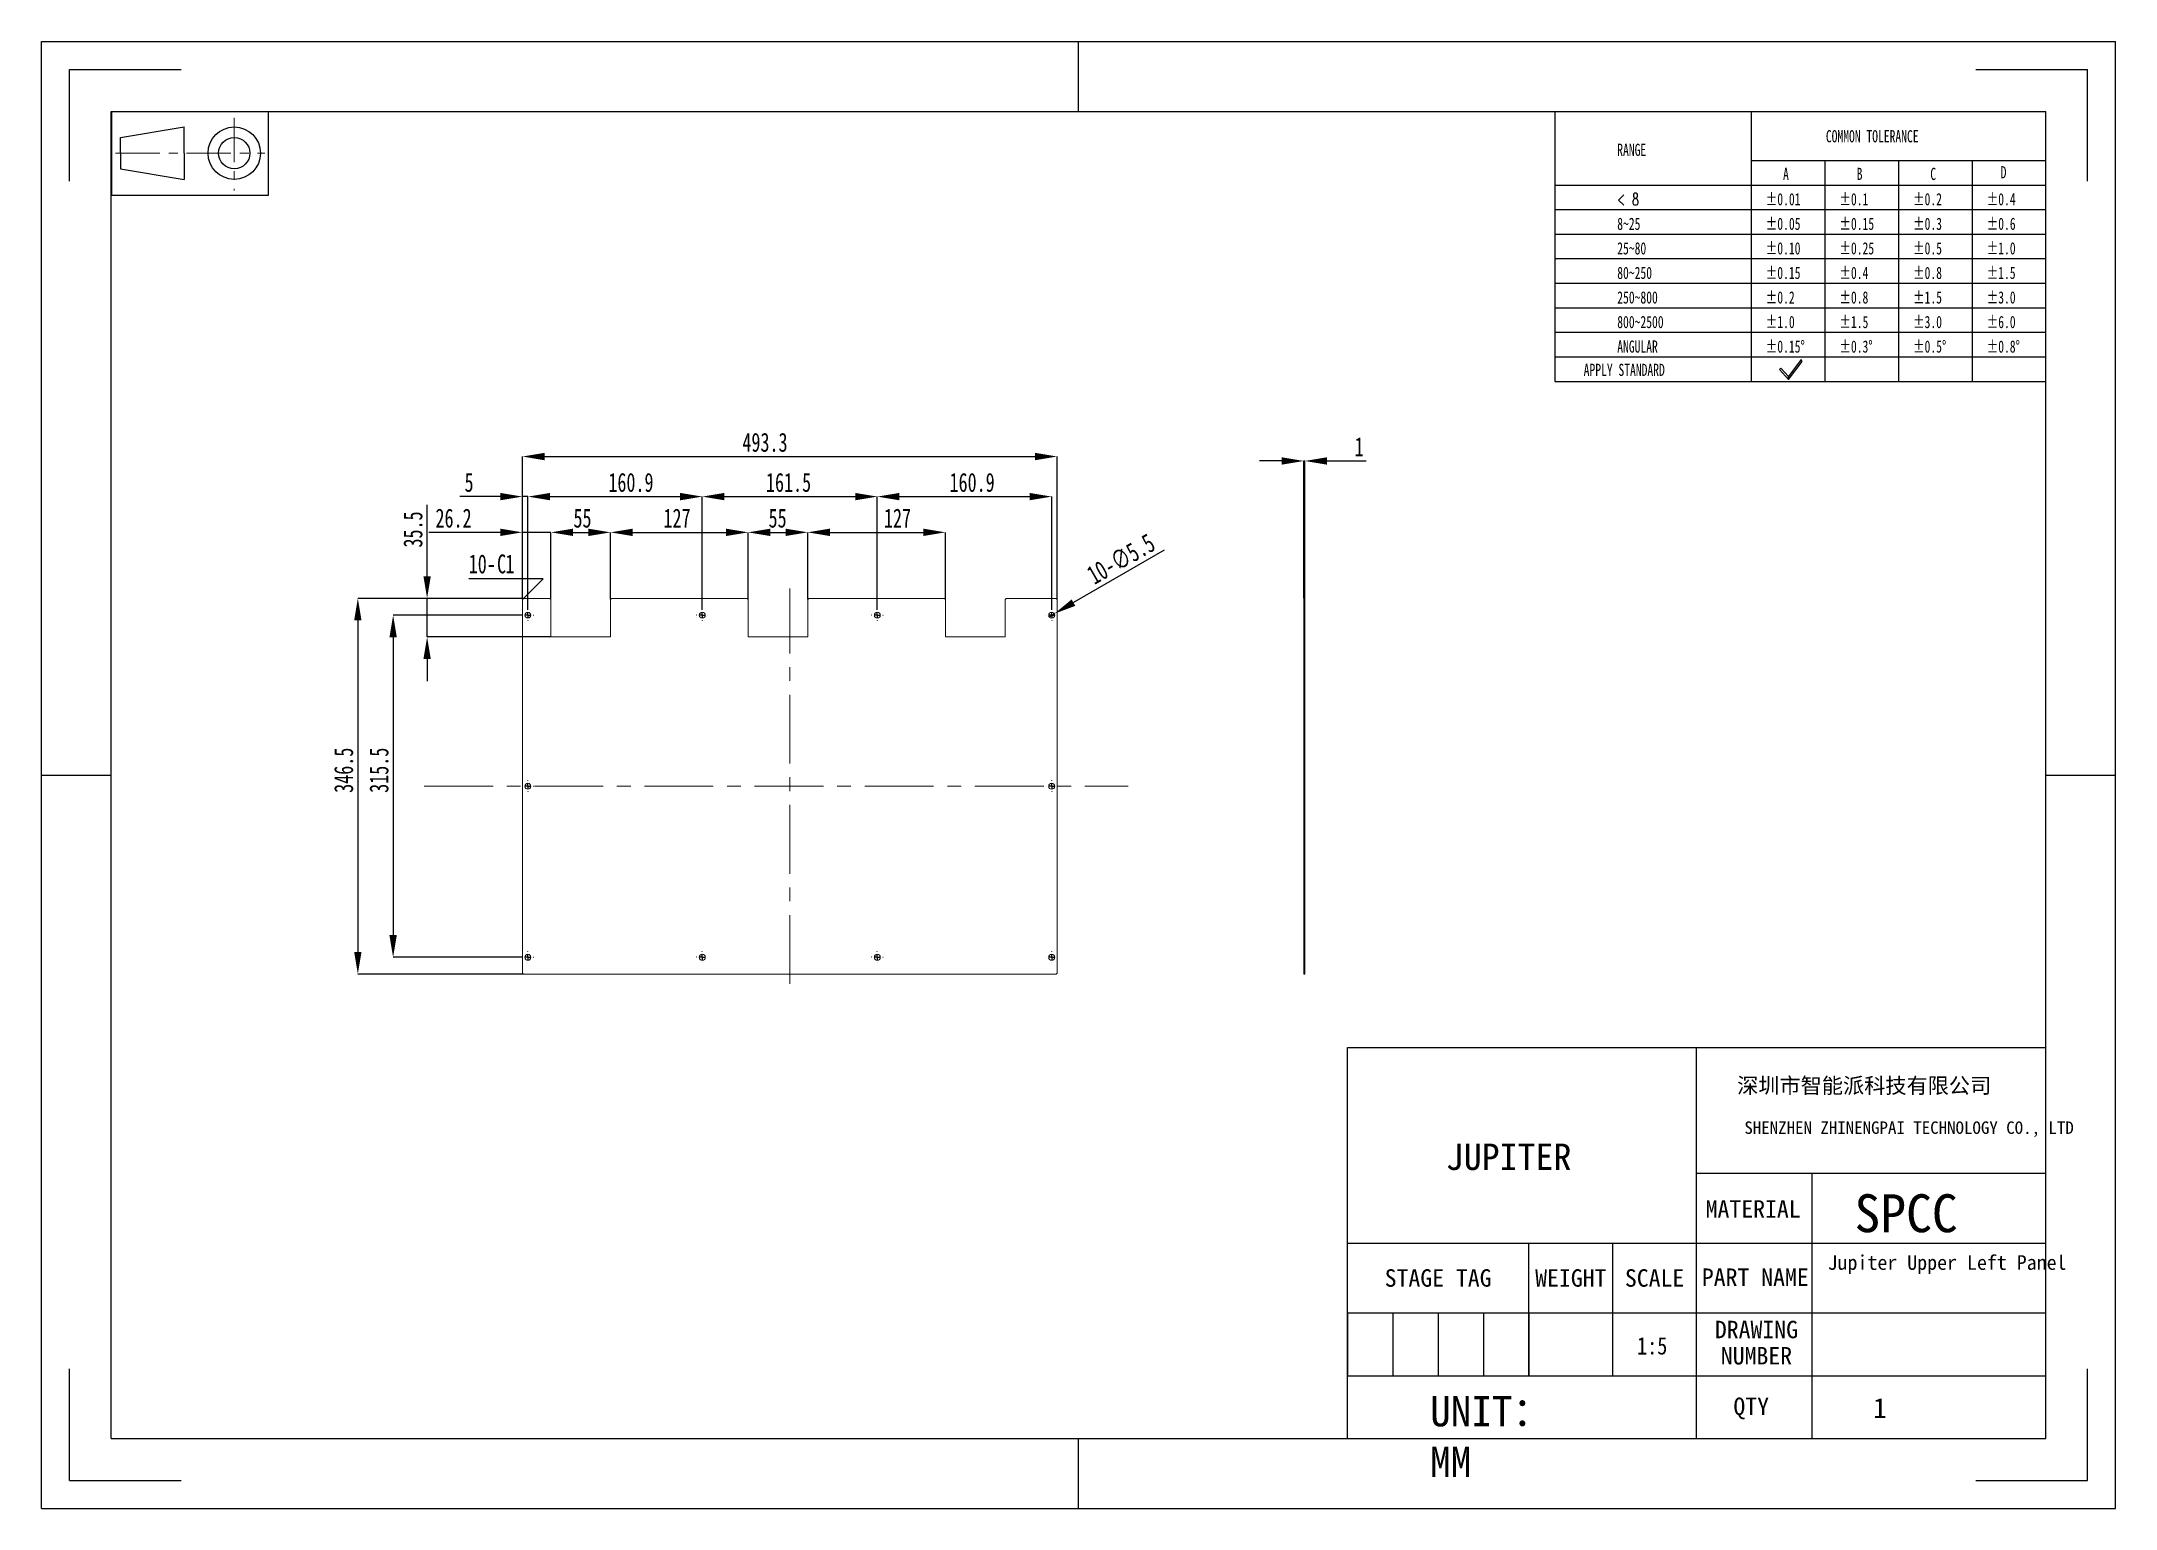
# Model space of a CAD drawing. Header units: millimetres. Extents: x 331 to 714, y 12 to 283.
import ezdxf

# ---------------------------------------------------------------- set-up
doc = ezdxf.new("R2010")
doc.units = ezdxf.units.MM
doc.header["$PDSIZE"] = -1
doc.linetypes.add('CENTER', pattern=[10.16, 6.35, -1.27, 1.27, -1.27])
doc.linetypes.add('CENTERX2', pattern=[20.32, 12.7, -2.54, 2.54, -2.54])
doc.layers.add('DEFAULT_1', color=7, linetype='CENTER', lineweight=18)
doc.layers.add('尺寸线层', color=3, linetype='Continuous', lineweight=18)
doc.layers.add('图框', color=7, linetype='Continuous')
doc.styles.add('SLDTEXTSTYLE4', font='TXT', dxfattribs={"width": 0.7})
doc.styles.add('SLDTEXTSTYLE5', font='TXT', dxfattribs={"width": 0.642857, "bigfont": 'bigfont'})
doc.styles.add('TEXTSTYLE_2', font='')
doc.styles.add('TEXTSTYLE_3', font='')
doc.styles.get('TEXTSTYLE_2').set_extended_font_data('宋体')
doc.styles.get('TEXTSTYLE_3').set_extended_font_data('宋体')
doc.dimstyles.new('SLDDIMSTYLE0', dxfattribs={"dimtxt": 3.5, "dimasz": 4.08, "dimexe": 0, "dimexo": 0.0625, "dimgap": 0.875, "dimtad": 2, "dimdec": 1, "dimlfac": 5, "dimrnd": 1e-09, "dimzin": 12, "dimdsep": 46, "dimtxsty": 'SLDTEXTSTYLE4', "dimsah": 1, "dimcen": 0.09, "dimadec": 0, "dimazin": 3, "dimtfac": 1, "dimtdec": 1, "dimtofl": 0, "dimtmove": 0, "dimatfit": 3, "dimfxl": 1, "dimfrac": 2, "dimtolj": 1, "dimtzin": 12, "dimarcsym": 0})
doc.dimstyles.new('SLDDIMSTYLE1', dxfattribs={"dimtxt": 3.5, "dimasz": 4.08, "dimexe": 0, "dimexo": 0.0625, "dimgap": 0.875, "dimtad": 2, "dimdec": 1, "dimlfac": 5, "dimrnd": 1e-09, "dimzin": 12, "dimdsep": 46, "dimtxsty": 'SLDTEXTSTYLE4', "dimsah": 1, "dimcen": 0.09, "dimadec": 0, "dimazin": 3, "dimtfac": 1, "dimtdec": 1, "dimtmove": 0, "dimatfit": 0, "dimfxl": 1, "dimfrac": 2, "dimtolj": 1, "dimtzin": 12, "dimarcsym": 0})
doc.dimstyles.new('SLDDIMSTYLE2', dxfattribs={"dimtxt": 3.5, "dimasz": 4.08, "dimexe": 0, "dimexo": 0.0625, "dimgap": 0.875, "dimtad": 2, "dimdec": 1, "dimlfac": 5, "dimrnd": 1e-09, "dimzin": 12, "dimdsep": 46, "dimtxsty": 'SLDTEXTSTYLE4', "dimblk1": 'NONE', "dimsah": 1, "dimcen": 0, "dimadec": 0, "dimazin": 3, "dimtfac": 1, "dimtdec": 1, "dimtmove": 0, "dimatfit": 3, "dimldrblk": 'NONE', "dimfxl": 1, "dimfrac": 2, "dimtolj": 1, "dimtzin": 12, "dimarcsym": 0})

# ---------------------------------------------------------------- blocks, each defined once
blk = doc.blocks.new('_D')
at = {"layer": 'Defpoints', "color": 0, "transparency": 16777216}
for p in [(518.35, 206.31), (419.69, 179.95), (518.35, 179.95)]:
    blk.add_point(p, dxfattribs=at)
at = {"layer": '图框', "color": 0, "lineweight": -2, "transparency": 16777216}
for p, q in [((419.69, 180.01), (419.69, 206.31)), ((423.77, 206.31), (514.27, 206.31)), ((518.35, 180.01), (518.35, 206.31))]:
    blk.add_line(p, q, dxfattribs=at)
at = {"layer": '图框', "color": 0, "transparency": 16777216}
for points in [[(423.77, 206.99), (423.77, 205.63), (419.69, 206.31)], [(514.27, 206.99), (514.27, 205.63), (518.35, 206.31)]]:
    blk.add_solid(points, dxfattribs=at)
at = {"layer": '图框', "color": 0, "transparency": 16777216, "insert": (464.44, 210.69), "char_height": 3.5, "attachment_point": 2, "style": 'SLDTEXTSTYLE4'}
blk.add_mtext('\\A1;493.3', dxfattribs=at)
blk = doc.blocks.new('_D_1')
at = {"layer": 'Defpoints', "color": 0, "transparency": 16777216}
for p in [(419.89, 180.15), (389.32, 110.85), (419.89, 110.85)]:
    blk.add_point(p, dxfattribs=at)
at = {"layer": '图框', "color": 0, "lineweight": -2, "transparency": 16777216}
for p, q in [((419.83, 180.15), (389.32, 180.15)), ((389.32, 176.07), (389.32, 114.93)), ((419.83, 110.85), (389.32, 110.85))]:
    blk.add_line(p, q, dxfattribs=at)
at = {"layer": '图框', "color": 0, "transparency": 16777216}
for points in [[(388.64, 176.07), (390, 176.07), (389.32, 180.15)], [(388.64, 114.93), (390, 114.93), (389.32, 110.85)]]:
    blk.add_solid(points, dxfattribs=at)
at = {"layer": '图框', "color": 0, "transparency": 16777216, "insert": (384.94, 148.45), "char_height": 3.5, "attachment_point": 2, "rotation": 90, "style": 'SLDTEXTSTYLE4'}
blk.add_mtext('\\A1;346.5', dxfattribs=at)
blk = doc.blocks.new('_D_2')
at = {"layer": 'Defpoints', "color": 0, "transparency": 16777216}
for p in [(424.94, 192.33), (419.69, 179.95), (424.94, 179.95)]:
    blk.add_point(p, dxfattribs=at)
at = {"layer": '图框', "color": 0, "lineweight": -2, "transparency": 16777216}
for p, q in [((415.61, 192.33), (402.43, 192.33)), ((419.69, 180.01), (419.69, 192.33)), ((424.94, 192.33), (419.69, 192.33)), ((424.94, 180.01), (424.94, 192.33)), ((429.02, 192.33), (433.1, 192.33))]:
    blk.add_line(p, q, dxfattribs=at)
at = {"layer": '图框', "color": 0, "transparency": 16777216}
for points in [[(415.61, 193.01), (415.61, 191.65), (419.69, 192.33)], [(429.02, 193.01), (429.02, 191.65), (424.94, 192.33)]]:
    blk.add_solid(points, dxfattribs=at)
at = {"layer": '图框', "color": 0, "transparency": 16777216, "insert": (406.98, 196.71), "char_height": 3.5, "attachment_point": 2, "style": 'SLDTEXTSTYLE4'}
blk.add_mtext('\\A1;26.2', dxfattribs=at)
blk = doc.blocks.new('_D_3')
at = {"layer": 'Defpoints', "color": 0, "transparency": 16777216}
for p in [(435.94, 192.33), (424.94, 179.95), (435.94, 179.95)]:
    blk.add_point(p, dxfattribs=at)
at = {"layer": '图框', "color": 0, "lineweight": -2, "transparency": 16777216}
for p, q in [((424.94, 180.01), (424.94, 192.33)), ((429.02, 192.33), (431.86, 192.33)), ((435.94, 180.01), (435.94, 192.33))]:
    blk.add_line(p, q, dxfattribs=at)
at = {"layer": '图框', "color": 0, "transparency": 16777216}
for points in [[(429.02, 193.01), (429.02, 191.65), (424.94, 192.33)], [(431.86, 193.01), (431.86, 191.65), (435.94, 192.33)]]:
    blk.add_solid(points, dxfattribs=at)
at = {"layer": '图框', "color": 0, "transparency": 16777216, "insert": (430.77, 196.71), "char_height": 3.5, "attachment_point": 2, "style": 'SLDTEXTSTYLE4'}
blk.add_mtext('\\A1;55', dxfattribs=at)
blk = doc.blocks.new('_D_4')
at = {"layer": 'Defpoints', "color": 0, "transparency": 16777216}
for p in [(461.34, 192.33), (435.94, 179.95), (461.34, 179.95)]:
    blk.add_point(p, dxfattribs=at)
at = {"layer": '图框', "color": 0, "lineweight": -2, "transparency": 16777216}
for p, q in [((435.94, 180.01), (435.94, 192.33)), ((440.02, 192.33), (457.26, 192.33)), ((461.34, 180.01), (461.34, 192.33))]:
    blk.add_line(p, q, dxfattribs=at)
at = {"layer": '图框', "color": 0, "transparency": 16777216}
for points in [[(440.02, 193.01), (440.02, 191.65), (435.94, 192.33)], [(457.26, 193.01), (457.26, 191.65), (461.34, 192.33)]]:
    blk.add_solid(points, dxfattribs=at)
at = {"layer": '图框', "color": 0, "transparency": 16777216, "insert": (448.21, 196.71), "char_height": 3.5, "attachment_point": 2, "style": 'SLDTEXTSTYLE4'}
blk.add_mtext('\\A1;127', dxfattribs=at)
blk = doc.blocks.new('_D_5')
at = {"layer": 'Defpoints', "color": 0, "transparency": 16777216}
for p in [(472.34, 192.33), (461.34, 179.95), (472.34, 179.95)]:
    blk.add_point(p, dxfattribs=at)
at = {"layer": '图框', "color": 0, "lineweight": -2, "transparency": 16777216}
for p, q in [((461.34, 180.01), (461.34, 192.33)), ((465.42, 192.33), (468.26, 192.33)), ((472.34, 180.01), (472.34, 192.33))]:
    blk.add_line(p, q, dxfattribs=at)
at = {"layer": '图框', "color": 0, "transparency": 16777216}
for points in [[(465.42, 193.01), (465.42, 191.65), (461.34, 192.33)], [(468.26, 193.01), (468.26, 191.65), (472.34, 192.33)]]:
    blk.add_solid(points, dxfattribs=at)
at = {"layer": '图框', "color": 0, "transparency": 16777216, "insert": (466.77, 196.71), "char_height": 3.5, "attachment_point": 2, "style": 'SLDTEXTSTYLE4'}
blk.add_mtext('\\A1;55', dxfattribs=at)
blk = doc.blocks.new('_D_6')
at = {"layer": 'Defpoints', "color": 0, "transparency": 16777216}
for p in [(497.74, 192.33), (472.34, 179.95), (497.74, 179.95)]:
    blk.add_point(p, dxfattribs=at)
at = {"layer": '图框', "color": 0, "lineweight": -2, "transparency": 16777216}
for p, q in [((472.34, 180.01), (472.34, 192.33)), ((476.42, 192.33), (493.66, 192.33)), ((497.74, 180.01), (497.74, 192.33))]:
    blk.add_line(p, q, dxfattribs=at)
at = {"layer": '图框', "color": 0, "transparency": 16777216}
for points in [[(476.42, 193.01), (476.42, 191.65), (472.34, 192.33)], [(493.66, 193.01), (493.66, 191.65), (497.74, 192.33)]]:
    blk.add_solid(points, dxfattribs=at)
at = {"layer": '图框', "color": 0, "transparency": 16777216, "insert": (488.89, 196.71), "char_height": 3.5, "attachment_point": 2, "style": 'SLDTEXTSTYLE4'}
blk.add_mtext('\\A1;127', dxfattribs=at)
blk = doc.blocks.new('SW_CHAMFER_DIMENSION_0')
at = {"layer": '图框', "color": 0}
for p, q in [((13.71, 0), (0, 0)), ((10.12, -3.6), (13.71, 0))]:
    blk.add_line(p, q, dxfattribs=at)
at = {"layer": '图框', "color": 0, "char_height": 3.5, "attachment_point": 1, "style": 'SLDTEXTSTYLE4'}
for s, insert in [('10-', (0, 4.51)), ('C', (5.23, 4.51)), ('1', (6.77, 4.51))]:
    blk.add_mtext(s, dxfattribs=dict(at, insert=insert))
blk = doc.blocks.new('_D_7')
at = {"layer": 'Defpoints', "color": 0, "transparency": 16777216}
for p in [(402.1, 180.15), (419.89, 180.15), (424.94, 173.05)]:
    blk.add_point(p, dxfattribs=at)
at = {"layer": '图框', "color": 0, "lineweight": -2, "transparency": 16777216}
for p, q in [((402.1, 184.23), (402.1, 197.41)), ((419.83, 180.15), (402.1, 180.15)), ((402.1, 173.05), (402.1, 180.15)), ((424.88, 173.05), (402.1, 173.05)), ((402.1, 168.97), (402.1, 164.89))]:
    blk.add_line(p, q, dxfattribs=at)
at = {"layer": '图框', "color": 0, "transparency": 16777216}
for points in [[(401.42, 184.23), (402.78, 184.23), (402.1, 180.15)], [(401.42, 168.97), (402.78, 168.97), (402.1, 173.05)]]:
    blk.add_solid(points, dxfattribs=at)
at = {"layer": '图框', "color": 0, "transparency": 16777216, "insert": (397.72, 192.86), "char_height": 3.5, "attachment_point": 2, "rotation": 90, "style": 'SLDTEXTSTYLE4'}
blk.add_mtext('\\A1;35.5', dxfattribs=at)
blk = doc.blocks.new('_D_8')
at = {"layer": 'Defpoints', "color": 0, "transparency": 16777216}
for p in [(420.69, 198.92), (419.69, 179.95), (420.69, 178.1)]:
    blk.add_point(p, dxfattribs=at)
at = {"layer": '图框', "color": 0, "lineweight": -2, "transparency": 16777216}
for p, q in [((415.61, 198.92), (408.15, 198.92)), ((419.69, 180.01), (419.69, 198.92)), ((420.69, 198.92), (419.69, 198.92)), ((420.69, 178.16), (420.69, 198.92)), ((424.77, 198.92), (428.85, 198.92))]:
    blk.add_line(p, q, dxfattribs=at)
at = {"layer": '图框', "color": 0, "transparency": 16777216}
for points in [[(415.61, 199.6), (415.61, 198.24), (419.69, 198.92)], [(424.77, 199.6), (424.77, 198.24), (420.69, 198.92)]]:
    blk.add_solid(points, dxfattribs=at)
at = {"layer": '图框', "color": 0, "transparency": 16777216, "insert": (409.84, 203.3), "char_height": 3.5, "attachment_point": 2, "style": 'SLDTEXTSTYLE4'}
blk.add_mtext('\\A1;5', dxfattribs=at)
blk = doc.blocks.new('_D_9')
at = {"layer": 'Defpoints', "color": 0, "transparency": 16777216}
for p in [(452.87, 198.92), (420.69, 178.1), (452.87, 178.1)]:
    blk.add_point(p, dxfattribs=at)
at = {"layer": '图框', "color": 0, "lineweight": -2, "transparency": 16777216}
for p, q in [((420.69, 178.16), (420.69, 198.92)), ((424.77, 198.92), (448.79, 198.92)), ((452.87, 178.16), (452.87, 198.92))]:
    blk.add_line(p, q, dxfattribs=at)
at = {"layer": '图框', "color": 0, "transparency": 16777216}
for points in [[(424.77, 199.6), (424.77, 198.24), (420.69, 198.92)], [(448.79, 199.6), (448.79, 198.24), (452.87, 198.92)]]:
    blk.add_solid(points, dxfattribs=at)
at = {"layer": '图框', "color": 0, "transparency": 16777216, "insert": (439.71, 203.3), "char_height": 3.5, "attachment_point": 2, "style": 'SLDTEXTSTYLE4'}
blk.add_mtext('\\A1;160.9', dxfattribs=at)
blk = doc.blocks.new('_D_10')
at = {"layer": 'Defpoints', "color": 0, "transparency": 16777216}
for p in [(485.17, 198.92), (452.87, 178.1), (485.17, 178.1)]:
    blk.add_point(p, dxfattribs=at)
at = {"layer": '图框', "color": 0, "lineweight": -2, "transparency": 16777216}
for p, q in [((452.87, 178.16), (452.87, 198.92)), ((456.95, 198.92), (481.09, 198.92)), ((485.17, 178.16), (485.17, 198.92))]:
    blk.add_line(p, q, dxfattribs=at)
at = {"layer": '图框', "color": 0, "transparency": 16777216}
for points in [[(456.95, 199.6), (456.95, 198.24), (452.87, 198.92)], [(481.09, 199.6), (481.09, 198.24), (485.17, 198.92)]]:
    blk.add_solid(points, dxfattribs=at)
at = {"layer": '图框', "color": 0, "transparency": 16777216, "insert": (468.79, 203.3), "char_height": 3.5, "attachment_point": 2, "style": 'SLDTEXTSTYLE4'}
blk.add_mtext('\\A1;161.5', dxfattribs=at)
blk = doc.blocks.new('_D_11')
at = {"layer": 'Defpoints', "color": 0, "transparency": 16777216}
for p in [(517.35, 198.92), (485.17, 178.1), (517.35, 178.1)]:
    blk.add_point(p, dxfattribs=at)
at = {"layer": '图框', "color": 0, "lineweight": -2, "transparency": 16777216}
for p, q in [((485.17, 178.16), (485.17, 198.92)), ((489.25, 198.92), (513.27, 198.92)), ((517.35, 178.16), (517.35, 198.92))]:
    blk.add_line(p, q, dxfattribs=at)
at = {"layer": '图框', "color": 0, "transparency": 16777216}
for points in [[(489.25, 199.6), (489.25, 198.24), (485.17, 198.92)], [(513.27, 199.6), (513.27, 198.24), (517.35, 198.92)]]:
    blk.add_solid(points, dxfattribs=at)
at = {"layer": '图框', "color": 0, "transparency": 16777216, "insert": (502.66, 203.3), "char_height": 3.5, "attachment_point": 2, "style": 'SLDTEXTSTYLE4'}
blk.add_mtext('\\A1;160.9', dxfattribs=at)
blk = doc.blocks.new('_D_12')
at = {"layer": 'Defpoints', "color": 0, "transparency": 16777216}
for p in [(419.64, 177.05), (395.83, 113.95), (419.64, 113.95)]:
    blk.add_point(p, dxfattribs=at)
at = {"layer": '图框', "color": 0, "lineweight": -2, "transparency": 16777216}
for p, q in [((419.58, 177.05), (395.83, 177.05)), ((395.83, 172.97), (395.83, 118.03)), ((419.58, 113.95), (395.83, 113.95))]:
    blk.add_line(p, q, dxfattribs=at)
at = {"layer": '图框', "color": 0, "transparency": 16777216}
for points in [[(395.15, 172.97), (396.51, 172.97), (395.83, 177.05)], [(395.15, 118.03), (396.51, 118.03), (395.83, 113.95)]]:
    blk.add_solid(points, dxfattribs=at)
at = {"layer": '图框', "color": 0, "transparency": 16777216, "insert": (391.46, 148.45), "char_height": 3.5, "attachment_point": 2, "rotation": 90, "style": 'SLDTEXTSTYLE4'}
blk.add_mtext('\\A1;315.5', dxfattribs=at)
blk = doc.blocks.new('_D_13')
at = {"layer": 'Defpoints', "color": 0, "transparency": 16777216}
for p in [(516.88, 176.77), (517.83, 177.32)]:
    blk.add_point(p, dxfattribs=at)
at = {"layer": '图框', "color": 0, "lineweight": -2, "transparency": 16777216}
for p, q in [((538.08, 189.02), (521.36, 179.36)), ((516.88, 176.77), (517.83, 177.32))]:
    blk.add_line(p, q, dxfattribs=at)
at = {"layer": '图框', "color": 0, "transparency": 16777216}
blk.add_solid([(521.02, 179.95), (521.7, 178.77), (517.83, 177.32)], dxfattribs=at)
at = {"layer": '图框', "color": 0, "transparency": 16777216, "insert": (523.47, 185.63), "char_height": 3.5, "attachment_point": 1, "rotation": 30, "style": 'SLDTEXTSTYLE4'}
blk.add_mtext('\\A1;10-∅5.5', dxfattribs=at)
blk = doc.blocks.new('_NONE')
blk = doc.blocks.new('SW_CENTERMARKSYMBOL_0')
at = {"layer": '图框', "color": 0}
for p, q in [((-1, 0), (-1.05, 0)), ((0, 0), (-0.5, 0)), ((0, 1), (0, 1.05)), ((0, 0), (0, 0.5)), ((0, 0), (0, -0.5)), ((0, 0), (0.5, 0)), ((1, 0), (1.05, 0)), ((0, -1), (0, -1.05))]:
    blk.add_line(p, q, dxfattribs=at)
blk = doc.blocks.new('SW_CENTERMARKSYMBOL_1')
at = {"layer": '图框', "color": 0}
for p, q in [((-1, 0), (-1.05, 0)), ((0, 0), (-0.5, 0)), ((0, 1), (0, 1.05)), ((0, 0), (0, 0.5)), ((0, 0), (0, -0.5)), ((0, 0), (0.5, 0)), ((1, 0), (1.05, 0)), ((0, -1), (0, -1.05))]:
    blk.add_line(p, q, dxfattribs=at)
blk = doc.blocks.new('SW_CENTERMARKSYMBOL_2')
at = {"layer": '图框', "color": 0}
for p, q in [((-1, 0), (-1.05, 0)), ((0, 0), (-0.5, 0)), ((0, 1), (0, 1.05)), ((0, 0), (0, 0.5)), ((0, 0), (0, -0.5)), ((0, 0), (0.5, 0)), ((1, 0), (1.05, 0)), ((0, -1), (0, -1.05))]:
    blk.add_line(p, q, dxfattribs=at)
blk = doc.blocks.new('SW_CENTERMARKSYMBOL_3')
at = {"layer": '图框', "color": 0}
for p, q in [((-1, 0), (-1.05, 0)), ((0, 0), (-0.5, 0)), ((0, 1), (0, 1.05)), ((0, 0), (0, 0.5)), ((0, 0), (0, -0.5)), ((0, 0), (0.5, 0)), ((1, 0), (1.05, 0)), ((0, -1), (0, -1.05))]:
    blk.add_line(p, q, dxfattribs=at)
blk = doc.blocks.new('SW_CENTERMARKSYMBOL_4')
at = {"layer": '图框', "color": 0}
for p, q in [((-1, 0), (-1.05, 0)), ((0, 0), (-0.5, 0)), ((0, 1), (0, 1.05)), ((0, 0), (0, 0.5)), ((0, 0), (0, -0.5)), ((0, 0), (0.5, 0)), ((1, 0), (1.05, 0)), ((0, -1), (0, -1.05))]:
    blk.add_line(p, q, dxfattribs=at)
blk = doc.blocks.new('SW_CENTERMARKSYMBOL_5')
at = {"layer": '图框', "color": 0}
for p, q in [((-1, 0), (-1.05, 0)), ((0, 0), (-0.5, 0)), ((0, 1), (0, 1.05)), ((0, 0), (0, 0.5)), ((0, 0), (0, -0.5)), ((0, 0), (0.5, 0)), ((1, 0), (1.05, 0)), ((0, -1), (0, -1.05))]:
    blk.add_line(p, q, dxfattribs=at)
blk = doc.blocks.new('SW_CENTERMARKSYMBOL_6')
at = {"layer": '图框', "color": 0}
for p, q in [((-1, 0), (-1.05, 0)), ((0, 0), (-0.5, 0)), ((0, 1), (0, 1.05)), ((0, 0), (0, 0.5)), ((0, 0), (0, -0.5)), ((0, 0), (0.5, 0)), ((1, 0), (1.05, 0)), ((0, -1), (0, -1.05))]:
    blk.add_line(p, q, dxfattribs=at)
blk = doc.blocks.new('SW_CENTERMARKSYMBOL_7')
at = {"layer": '图框', "color": 0}
for p, q in [((-1, 0), (-1.05, 0)), ((0, 0), (-0.5, 0)), ((0, 1), (0, 1.05)), ((0, 0), (0, 0.5)), ((0, 0), (0, -0.5)), ((0, 0), (0.5, 0)), ((1, 0), (1.05, 0)), ((0, -1), (0, -1.05))]:
    blk.add_line(p, q, dxfattribs=at)
blk = doc.blocks.new('SW_CENTERMARKSYMBOL_8')
at = {"layer": '图框', "color": 0}
for p, q in [((-1, 0), (-1.05, 0)), ((0, 0), (-0.5, 0)), ((0, 1), (0, 1.05)), ((0, 0), (0, 0.5)), ((0, 0), (0, -0.5)), ((0, 0), (0.5, 0)), ((1, 0), (1.05, 0)), ((0, -1), (0, -1.05))]:
    blk.add_line(p, q, dxfattribs=at)
blk = doc.blocks.new('SW_CENTERMARKSYMBOL_9')
at = {"layer": '图框', "color": 0}
for p, q in [((-1, 0), (-1.05, 0)), ((0, 0), (-0.5, 0)), ((0, 1), (0, 1.05)), ((0, 0), (0, 0.5)), ((0, 0), (0, -0.5)), ((0, 0), (0.5, 0)), ((1, 0), (1.05, 0)), ((0, -1), (0, -1.05))]:
    blk.add_line(p, q, dxfattribs=at)
blk = doc.blocks.new('_D_14')
at = {"layer": 'Defpoints', "color": 0, "transparency": 16777216}
for p in [(564.06, 205.49), (563.86, 180.15), (564.06, 180.15)]:
    blk.add_point(p, dxfattribs=at)
at = {"layer": '图框', "color": 0, "lineweight": -2, "transparency": 16777216}
for p, q in [((559.78, 205.49), (555.7, 205.49)), ((563.86, 180.21), (563.86, 205.49)), ((563.86, 205.49), (564.06, 205.49)), ((564.06, 180.21), (564.06, 205.49)), ((568.14, 205.49), (575.35, 205.49))]:
    blk.add_line(p, q, dxfattribs=at)
at = {"layer": '图框', "color": 0, "transparency": 16777216}
for points in [[(559.78, 206.17), (559.78, 204.81), (563.86, 205.49)], [(568.14, 206.17), (568.14, 204.81), (564.06, 205.49)]]:
    blk.add_solid(points, dxfattribs=at)
at = {"layer": '图框', "color": 0, "transparency": 16777216, "insert": (574.06, 209.87), "char_height": 3.5, "attachment_point": 2, "style": 'SLDTEXTSTYLE4'}
blk.add_mtext('\\A1;1', dxfattribs=at)
blk = doc.blocks.new('96_1')
at = {"color": 7, "linetype": 'Continuous'}
for p, q in [((-11.25, 6), (-11.25, -6)), ((11.25, -6), (11.25, 6)), ((-9.93, 2.25), (-0.82, 3.75)), ((-0.82, 0), (-0.82, 3.75)), ((-9.93, 0), (-9.93, 2.25)), ((-9.93, 0), (-9.93, -2.25)), ((-0.82, 0), (-0.82, -3.75)), ((-9.93, -2.25), (-0.82, -3.75)), ((-11.25, -6), (11.25, -6))]:
    blk.add_line(p, q, dxfattribs=at)
for radius in [3.75, 2.25]:
    blk.add_circle((6.34, 0), radius, dxfattribs=at)
at = {"layer": 'DEFAULT_1', "color": 1, "linetype": 'CENTER'}
for p, q in [((6.34, 5.05), (6.34, -5.36)), ((-10.64, 0), (10.74, 0))]:
    blk.add_line(p, q, dxfattribs=at)

msp = doc.modelspace()

# ---------------------------------------------------------------- linework, layer by layer
at = {"color": 7, "linetype": 'Continuous'}
for p, q in [((330.947, 12.28), (330.947, 282.865)), ((330.947, 282.865), (713.632, 282.865)), ((522.29, 269.98), (522.29, 282.865)), ((713.632, 12.28), (713.632, 282.865)), ((336.101, 257.095), (336.101, 277.711)), ((336.101, 277.711), (356.717, 277.711)), ((687.862, 277.711), (708.478, 277.711)), ((708.478, 257.095), (708.478, 277.711)), ((343.832, 25.165), (343.832, 269.98)), ((343.832, 269.98), (700.747, 269.98)), ((700.747, 25.165), (700.747, 269.98)), ((330.947, 147.572), (343.832, 147.572)), ((700.747, 147.572), (713.632, 147.572)), ((336.101, 17.434), (336.101, 38.05)), ((708.478, 17.434), (708.478, 38.05)), ((343.832, 25.165), (700.747, 25.165)), ((522.29, 12.28), (522.29, 25.165)), ((336.101, 17.434), (356.717, 17.434)), ((687.862, 17.434), (708.478, 17.434)), ((330.947, 12.28), (713.632, 12.28))]:
    msp.add_line(p, q, dxfattribs=at)
for p, q in [((610.174, 269.98), (610.174, 220.165)), ((646.403, 269.98), (646.403, 220.165)), ((646.403, 260.922), (700.747, 260.922)), ((659.989, 260.922), (659.989, 220.165)), ((673.575, 260.922), (673.575, 220.165)), ((687.161, 260.922), (687.161, 220.165)), ((610.174, 256.394), (700.747, 256.394)), ((610.174, 251.865), (700.747, 251.865)), ((610.174, 247.336), (700.747, 247.336)), ((610.174, 242.808), (700.747, 242.808)), ((610.174, 238.279), (700.747, 238.279)), ((610.174, 233.75), (700.747, 233.75)), ((610.174, 229.222), (700.747, 229.222)), ((610.174, 224.693), (700.747, 224.693)), ((651.874, 222.618), (651.605, 222.376)), ((651.605, 222.376), (653.302, 220.492)), ((653.274, 221.064), (651.874, 222.618)), ((655.605, 224.226), (653.274, 221.064)), ((653.302, 220.492), (655.788, 223.863)), ((655.788, 223.863), (655.605, 224.226)), ((610.174, 220.165), (700.747, 220.165)), ((653.302, 220.492), (653.274, 221.064)), ((653.274, 221.064), (653.302, 220.492))]:
    msp.add_line(p, q)
at = {"color": 7, "linetype": 'Continuous', "lineweight": 15}
for p, q in [((419.892, 180.148), (419.692, 179.948)), ((419.692, 179.948), (419.692, 111.048)), ((424.738, 180.148), (419.892, 180.148)), ((424.938, 179.948), (424.738, 180.148)), ((424.938, 179.948), (424.938, 173.048)), ((436.138, 180.148), (435.938, 179.948)), ((435.938, 173.048), (435.938, 179.948)), ((461.138, 180.148), (436.138, 180.148)), ((461.338, 179.948), (461.138, 180.148)), ((461.338, 179.948), (461.338, 173.048)), ((472.538, 180.148), (472.338, 179.948)), ((472.338, 173.048), (472.338, 179.948)), ((497.538, 180.148), (472.538, 180.148)), ((497.738, 179.948), (497.538, 180.148)), ((497.738, 179.948), (497.738, 173.048)), ((508.938, 180.148), (508.738, 179.948)), ((508.738, 173.048), (508.738, 179.948)), ((518.152, 180.148), (508.938, 180.148)), ((518.352, 179.948), (518.152, 180.148)), ((518.352, 111.048), (518.352, 179.948)), ((563.864, 180.148), (564.064, 180.148)), ((563.864, 179.948), (563.864, 180.148)), ((564.064, 179.948), (563.864, 179.948)), ((563.864, 179.948), (563.864, 111.048)), ((564.064, 180.148), (564.064, 179.948)), ((564.064, 179.948), (564.064, 111.048)), ((424.938, 173.048), (435.938, 173.048)), ((461.338, 173.048), (472.338, 173.048)), ((497.738, 173.048), (508.738, 173.048)), ((419.692, 111.048), (419.892, 110.848)), ((518.152, 110.848), (518.352, 111.048)), ((563.864, 111.048), (564.064, 111.048)), ((563.864, 110.848), (563.864, 111.048)), ((564.064, 111.048), (564.064, 110.848)), ((419.892, 110.848), (518.152, 110.848)), ((564.064, 110.848), (563.864, 110.848))]:
    msp.add_line(p, q, dxfattribs=at)
at = {"color": 2, "linetype": 'Continuous'}
for p, q in [((571.897, 61.243), (571.897, 97.321)), ((571.897, 61.243), (571.897, 97.321)), ((571.897, 97.321), (636.322, 97.321)), ((636.322, 48.358), (636.322, 97.321)), ((636.322, 74.128), (636.322, 97.321)), ((636.322, 97.321), (700.747, 97.321)), ((636.322, 61.243), (636.322, 97.321)), ((700.747, 74.128), (700.747, 97.321)), ((636.322, 74.128), (700.747, 74.128)), ((657.612, 74.128), (657.612, 25.165)), ((700.747, 48.358), (700.747, 74.128)), ((571.897, 25.165), (571.897, 61.243)), ((571.897, 61.243), (636.322, 61.243)), ((571.897, 48.358), (571.897, 61.243)), ((571.897, 61.243), (605.398, 61.243)), ((605.398, 48.358), (605.398, 61.243)), ((605.398, 48.358), (605.398, 61.243)), ((605.398, 61.243), (636.322, 61.243)), ((620.86, 48.358), (620.86, 61.243)), ((636.322, 61.243), (700.747, 61.243)), ((636.322, 48.358), (636.322, 61.243)), ((571.897, 36.761), (571.897, 48.358)), ((571.897, 48.358), (605.398, 48.358)), ((571.897, 48.358), (605.398, 48.358)), ((571.897, 48.358), (605.398, 48.358)), ((571.897, 48.358), (571.897, 36.761)), ((580.272, 48.358), (580.272, 36.761)), ((588.647, 48.358), (588.647, 36.761)), ((597.023, 48.358), (597.023, 36.761)), ((605.398, 36.761), (605.398, 48.358)), ((605.398, 36.761), (605.398, 48.358)), ((605.398, 48.358), (636.322, 48.358)), ((605.398, 48.358), (636.322, 48.358)), ((605.398, 48.358), (605.398, 36.761)), ((620.86, 36.761), (620.86, 48.358)), ((636.322, 25.165), (636.322, 48.358)), ((636.322, 48.358), (700.747, 48.358)), ((636.322, 48.358), (700.747, 48.358)), ((636.322, 36.761), (636.322, 48.358)), ((700.747, 25.165), (700.747, 48.358)), ((571.897, 25.165), (571.897, 36.761)), ((571.897, 36.761), (636.322, 36.761)), ((571.897, 36.761), (605.398, 36.761)), ((571.897, 36.761), (605.398, 36.761)), ((605.398, 36.761), (636.322, 36.761)), ((636.322, 25.165), (636.322, 36.761)), ((636.322, 36.761), (700.747, 36.761)), ((468.817, 25.165), (499.741, 25.165)), ((499.741, 25.165), (520.357, 25.165)), ((520.357, 25.165), (551.281, 25.165)), ((551.281, 25.165), (571.897, 25.165)), ((571.897, 25.165), (636.322, 25.165)), ((636.322, 25.165), (700.747, 25.165))]:
    msp.add_line(p, q, dxfattribs=at)
at = {"color": 7, "linetype": 'Continuous', "lineweight": 15}
for centre in [(420.692, 177.048), (452.872, 177.048), (485.172, 177.048), (517.352, 177.048), (420.692, 145.498), (517.352, 145.498), (420.692, 113.948), (452.872, 113.948), (485.172, 113.948), (517.352, 113.948)]:
    msp.add_circle(centre, 0.55, dxfattribs=at)
at = {"layer": '图框', "linetype": 'CENTERX2', "lineweight": 0}
for p, q in [((469.022, 109.048), (469.022, 181.948)), ((401.568, 145.498), (531.466, 145.498))]:
    msp.add_line(p, q, dxfattribs=at)

# ---------------------------------------------------------------- block references
at = {"color": 2, "linetype": 'Continuous', "xscale": 1.288499418886255, "yscale": 1.288499418886255, "zscale": 1.288499418886255}
msp.add_blockref('96_1', (358.341, 262.268), dxfattribs=at)
at = {"layer": '图框', "color": 3}
msp.add_blockref('SW_CHAMFER_DIMENSION_0', (409.776, 183.747), dxfattribs=at)
at = {"layer": '图框'}
for name, p in [('SW_CENTERMARKSYMBOL_9', (420.692, 177.048)), ('SW_CENTERMARKSYMBOL_6', (452.872, 177.048)), ('SW_CENTERMARKSYMBOL_4', (485.172, 177.048)), ('SW_CENTERMARKSYMBOL_1', (517.352, 177.048)), ('SW_CENTERMARKSYMBOL_8', (420.692, 145.498)), ('SW_CENTERMARKSYMBOL_2', (517.352, 145.498)), ('SW_CENTERMARKSYMBOL_0', (420.692, 113.948)), ('SW_CENTERMARKSYMBOL_7', (452.872, 113.948)), ('SW_CENTERMARKSYMBOL_5', (485.172, 113.948)), ('SW_CENTERMARKSYMBOL_3', (517.352, 113.948))]:
    msp.add_blockref(name, p, dxfattribs=at)

# ---------------------------------------------------------------- texts
at = {"attachment_point": 1}
for s, insert, char_height, width, style in [('COMMON TOLERANCE', (660.185, 266.51), 2.24599, 73.94176, 'SLDTEXTSTYLE4'), ('RANGE', (621.693, 264.01), 2.246, 22.05942, 'SLDTEXTSTYLE4'), ('A', (652.286, 259.566), 2.246, 3.245, 'SLDTEXTSTYLE4'), ('B', (665.871, 259.566), 2.246, 3.19312, 'SLDTEXTSTYLE4'), ('C', (679.457, 259.566), 2.246, 3.23085, 'SLDTEXTSTYLE4'), ('D', (692.441, 259.871), 2.246, 3.19312, 'SLDTEXTSTYLE4'), ('< 8', (621.693, 254.896), 2.246, 10.7794, 'SLDTEXTSTYLE5'), ('%%P0.01', (649.09, 254.896), 2.246, 15.72506, 'SLDTEXTSTYLE4'), ('%%P0.1', (662.676, 254.896), 2.246, 11.79144, 'SLDTEXTSTYLE4'), ('%%P0.2', (676.262, 254.896), 2.246, 13.41394, 'SLDTEXTSTYLE4'), ('%%P0.4', (689.848, 254.896), 2.246, 13.36206, 'SLDTEXTSTYLE4'), ('8~25', (621.693, 250.368), 2.246, 17.39473, 'SLDTEXTSTYLE4'), ('%%P0.05', (649.09, 250.368), 2.246, 17.34757, 'SLDTEXTSTYLE4'), ('%%P0.15', (662.676, 250.368), 2.246, 16.5599, 'SLDTEXTSTYLE4'), ('%%P0.3', (676.262, 250.368), 2.246, 13.41394, 'SLDTEXTSTYLE4'), ('%%P0.6', (689.848, 250.368), 2.246, 13.41394, 'SLDTEXTSTYLE4'), ('25~80', (621.693, 245.839), 2.246, 21.32836, 'SLDTEXTSTYLE4'), ('%%P0.10', (649.09, 245.839), 2.246, 15.77695, 'SLDTEXTSTYLE4'), ('%%P0.25', (662.676, 245.839), 2.246, 18.13052, 'SLDTEXTSTYLE4'), ('%%P0.5', (676.262, 245.839), 2.246, 13.41394, 'SLDTEXTSTYLE4'), ('%%P1.0', (689.848, 245.839), 2.246, 11.84332, 'SLDTEXTSTYLE4'), ('80~250', (621.693, 241.31), 2.246, 25.26198, 'SLDTEXTSTYLE4'), ('%%P0.15', (649.09, 241.31), 2.246, 16.5599, 'SLDTEXTSTYLE4'), ('%%P0.4', (662.676, 241.31), 2.246, 13.36206, 'SLDTEXTSTYLE4'), ('%%P0.8', (676.262, 241.31), 2.246, 13.41394, 'SLDTEXTSTYLE4'), ('%%P1.5', (689.848, 241.31), 2.246, 12.62627, 'SLDTEXTSTYLE4'), ('250~800', (621.693, 236.782), 2.246, 29.1956, 'SLDTEXTSTYLE4'), ('%%P0.2', (649.09, 236.782), 2.246, 13.41394, 'SLDTEXTSTYLE4'), ('%%P0.8', (662.676, 236.782), 2.246, 13.41394, 'SLDTEXTSTYLE4'), ('%%P1.5', (676.262, 236.782), 2.246, 12.62627, 'SLDTEXTSTYLE4'), ('%%P3.0', (689.848, 236.782), 2.246, 13.41394, 'SLDTEXTSTYLE4'), ('800~2500', (621.693, 232.253), 2.246, 33.12923, 'SLDTEXTSTYLE4'), ('%%P1.0', (649.09, 232.253), 2.246, 11.84332, 'SLDTEXTSTYLE4'), ('%%P1.5', (662.676, 232.253), 2.246, 12.62627, 'SLDTEXTSTYLE4'), ('%%P3.0', (676.262, 232.253), 2.246, 13.41394, 'SLDTEXTSTYLE4'), ('%%P6.0', (689.848, 232.253), 2.246, 13.41394, 'SLDTEXTSTYLE4'), ('ANGULAR', (621.693, 227.724), 2.246, 31.54446, 'SLDTEXTSTYLE4'), ('%%P0.15%%D', (649.09, 227.724), 2.246, 19.72472, 'SLDTEXTSTYLE4'), ('%%P0.3%%D', (662.676, 227.724), 2.246, 16.57876, 'SLDTEXTSTYLE4'), ('%%P0.5%%D', (676.262, 227.724), 2.246, 16.57876, 'SLDTEXTSTYLE4'), ('%%P0.8%%D', (689.848, 227.724), 2.246, 16.57876, 'SLDTEXTSTYLE4'), ('APPLY STANDARD', (615.499, 223.426), 2.24599, 64.56049, 'SLDTEXTSTYLE4')]:
    msp.add_mtext(s, dxfattribs=dict(at, insert=insert, char_height=char_height, width=width, style=style))
at = {"color": 7, "linetype": 'Continuous', "insert": (667.259, 91.724), "char_height": 2.86391, "width": 67.94821, "attachment_point": 2, "style": 'TEXTSTYLE_2'}
msp.add_mtext('深圳市智能派科技有限公司', dxfattribs=at)
at = {"color": 7, "linetype": 'Continuous', "attachment_point": 2, "line_spacing_factor": 0.9, "style": 'TEXTSTYLE_3'}
for s, insert, char_height, width in [('MATERIAL\\P ', (646.772, 69.142), 3.2212, 46.56486), ('STAGE TAG ', (588.647, 56.411), 3.2212, 38.95697), ('WEIGHT', (613.129, 56.411), 3.2212, 14.15588), ('SCALE', (628.591, 56.411), 3.2212, 14.15588), ('PART NAME', (647.165, 56.557), 3.2212, 26.98848), ('DRAWING NUMBER', (647.38, 46.903), 3.22125, 26.98848), ('QTY', (646.415, 32.75), 3.2212, 35.95561)]:
    msp.add_mtext(s, dxfattribs=dict(at, insert=insert, char_height=char_height, width=width))
at = {"insert": (625.348, 40.631), "char_height": 3.22125, "width": 7.72133, "attachment_point": 7}
msp.add_mtext('{\\W0.85;1:5}', dxfattribs=at)
at = {"layer": '尺寸线层', "attachment_point": 1}
for s, insert, char_height, width in [('SHENZHEN ZHINENGPAI TECHNOLOGY CO., LTD', (645.152, 83.671), 2.29113, 64.82652), ('JUPITER', (590.05, 79.589), 4.8671, 39.72038), ('SPCC', (665.464, 70.243), 7, 24.85263), ('UNIT：MM', (587.164, 33.023), 5.5885, 21.66224)]:
    msp.add_mtext(s, dxfattribs=dict(at, insert=insert, char_height=char_height, width=width))
at = {"layer": '尺寸线层', "linetype": 'CENTERX2', "insert": (660.51, 59.005), "char_height": 3.6, "width": 45.60353, "attachment_point": 1}
msp.add_mtext('{\\H0.75x;Jupiter Upper Left Panel}', dxfattribs=at)
at = {"layer": '尺寸线层', "ltscale": 0.2, "insert": (668.912, 32.64), "char_height": 3.65, "width": 21.89288, "attachment_point": 1}
msp.add_mtext('1\\P\\P', dxfattribs=at)

# ---------------------------------------------------------------- dimensions: what is measured, and where the dimension line sits
at = {"layer": '图框', "color": 3}
for base, p1, p2, angle, dimstyle, picture, middle in [((518.352, 206.31), (419.692, 179.948), (518.352, 179.948), 0, 'SLDDIMSTYLE0', '_D', (464.438, 206.31)), ((420.692, 198.921), (419.692, 179.948), (420.692, 178.098), 0, 'SLDDIMSTYLE1', '_D_8', (409.84, 198.921)), ((402.095, 180.148), (424.938, 173.048), (419.892, 180.148), 90, 'SLDDIMSTYLE1', '_D_7', (402.095, 192.858)), ((424.938, 192.335), (419.692, 179.948), (424.938, 179.948), 0, 'SLDDIMSTYLE1', '_D_2', (406.982, 192.335)), ((435.938, 192.335), (424.938, 179.948), (435.938, 179.948), 0, 'SLDDIMSTYLE1', '_D_3', (430.768, 192.335)), ((461.338, 192.335), (435.938, 179.948), (461.338, 179.948), 0, 'SLDDIMSTYLE0', '_D_4', (448.212, 192.335)), ((472.338, 192.335), (461.338, 179.948), (472.338, 179.948), 0, 'SLDDIMSTYLE1', '_D_5', (466.766, 192.335)), ((497.738, 192.335), (472.338, 179.948), (497.738, 179.948), 0, 'SLDDIMSTYLE0', '_D_6', (488.893, 192.335)), ((389.319, 110.848), (419.892, 180.148), (419.892, 110.848), 90, 'SLDDIMSTYLE0', '_D_1', (389.319, 148.454)), ((395.835, 113.948), (419.642, 177.048), (419.642, 113.948), 90, 'SLDDIMSTYLE0', '_D_12', (395.835, 148.454))]:
    dim = msp.add_linear_dim(base=base, p1=p1, p2=p2, angle=angle, dimstyle=dimstyle, dxfattribs=at)
    dim.commit()
    dim.dimension.update_dxf_attribs({"geometry": picture, "text_midpoint": middle, "dimtype": 160})
for base, p1, p2, dimstyle, picture, middle in [((564.064, 205.491), (563.864, 180.148), (564.064, 180.148), 'SLDDIMSTYLE1', '_D_14', (574.064, 205.491)), ((452.872, 198.921), (420.692, 178.098), (452.872, 178.098), 'SLDDIMSTYLE0', '_D_9', (439.711, 198.921)), ((485.172, 198.921), (452.872, 178.098), (485.172, 178.098), 'SLDDIMSTYLE0', '_D_10', (468.787, 198.921)), ((517.352, 198.921), (485.172, 178.098), (517.352, 178.098), 'SLDDIMSTYLE0', '_D_11', (502.661, 198.921))]:
    dim = msp.add_linear_dim(base=base, p1=p1, p2=p2, dimstyle=dimstyle, dxfattribs=at)
    dim.commit()
    dim.dimension.update_dxf_attribs({"geometry": picture, "text_midpoint": middle, "dimtype": 160})
dim = msp.add_diameter_dim_2p(p1=(516.876, 176.773), p2=(517.828, 177.323), text='10-<>', dimstyle='SLDDIMSTYLE2', dxfattribs=at)
dim.commit()
dim.dimension.update_dxf_attribs({"geometry": '_D_13', "text_midpoint": (530.175, 187.483)})

doc.saveas('drawing.dxf')
